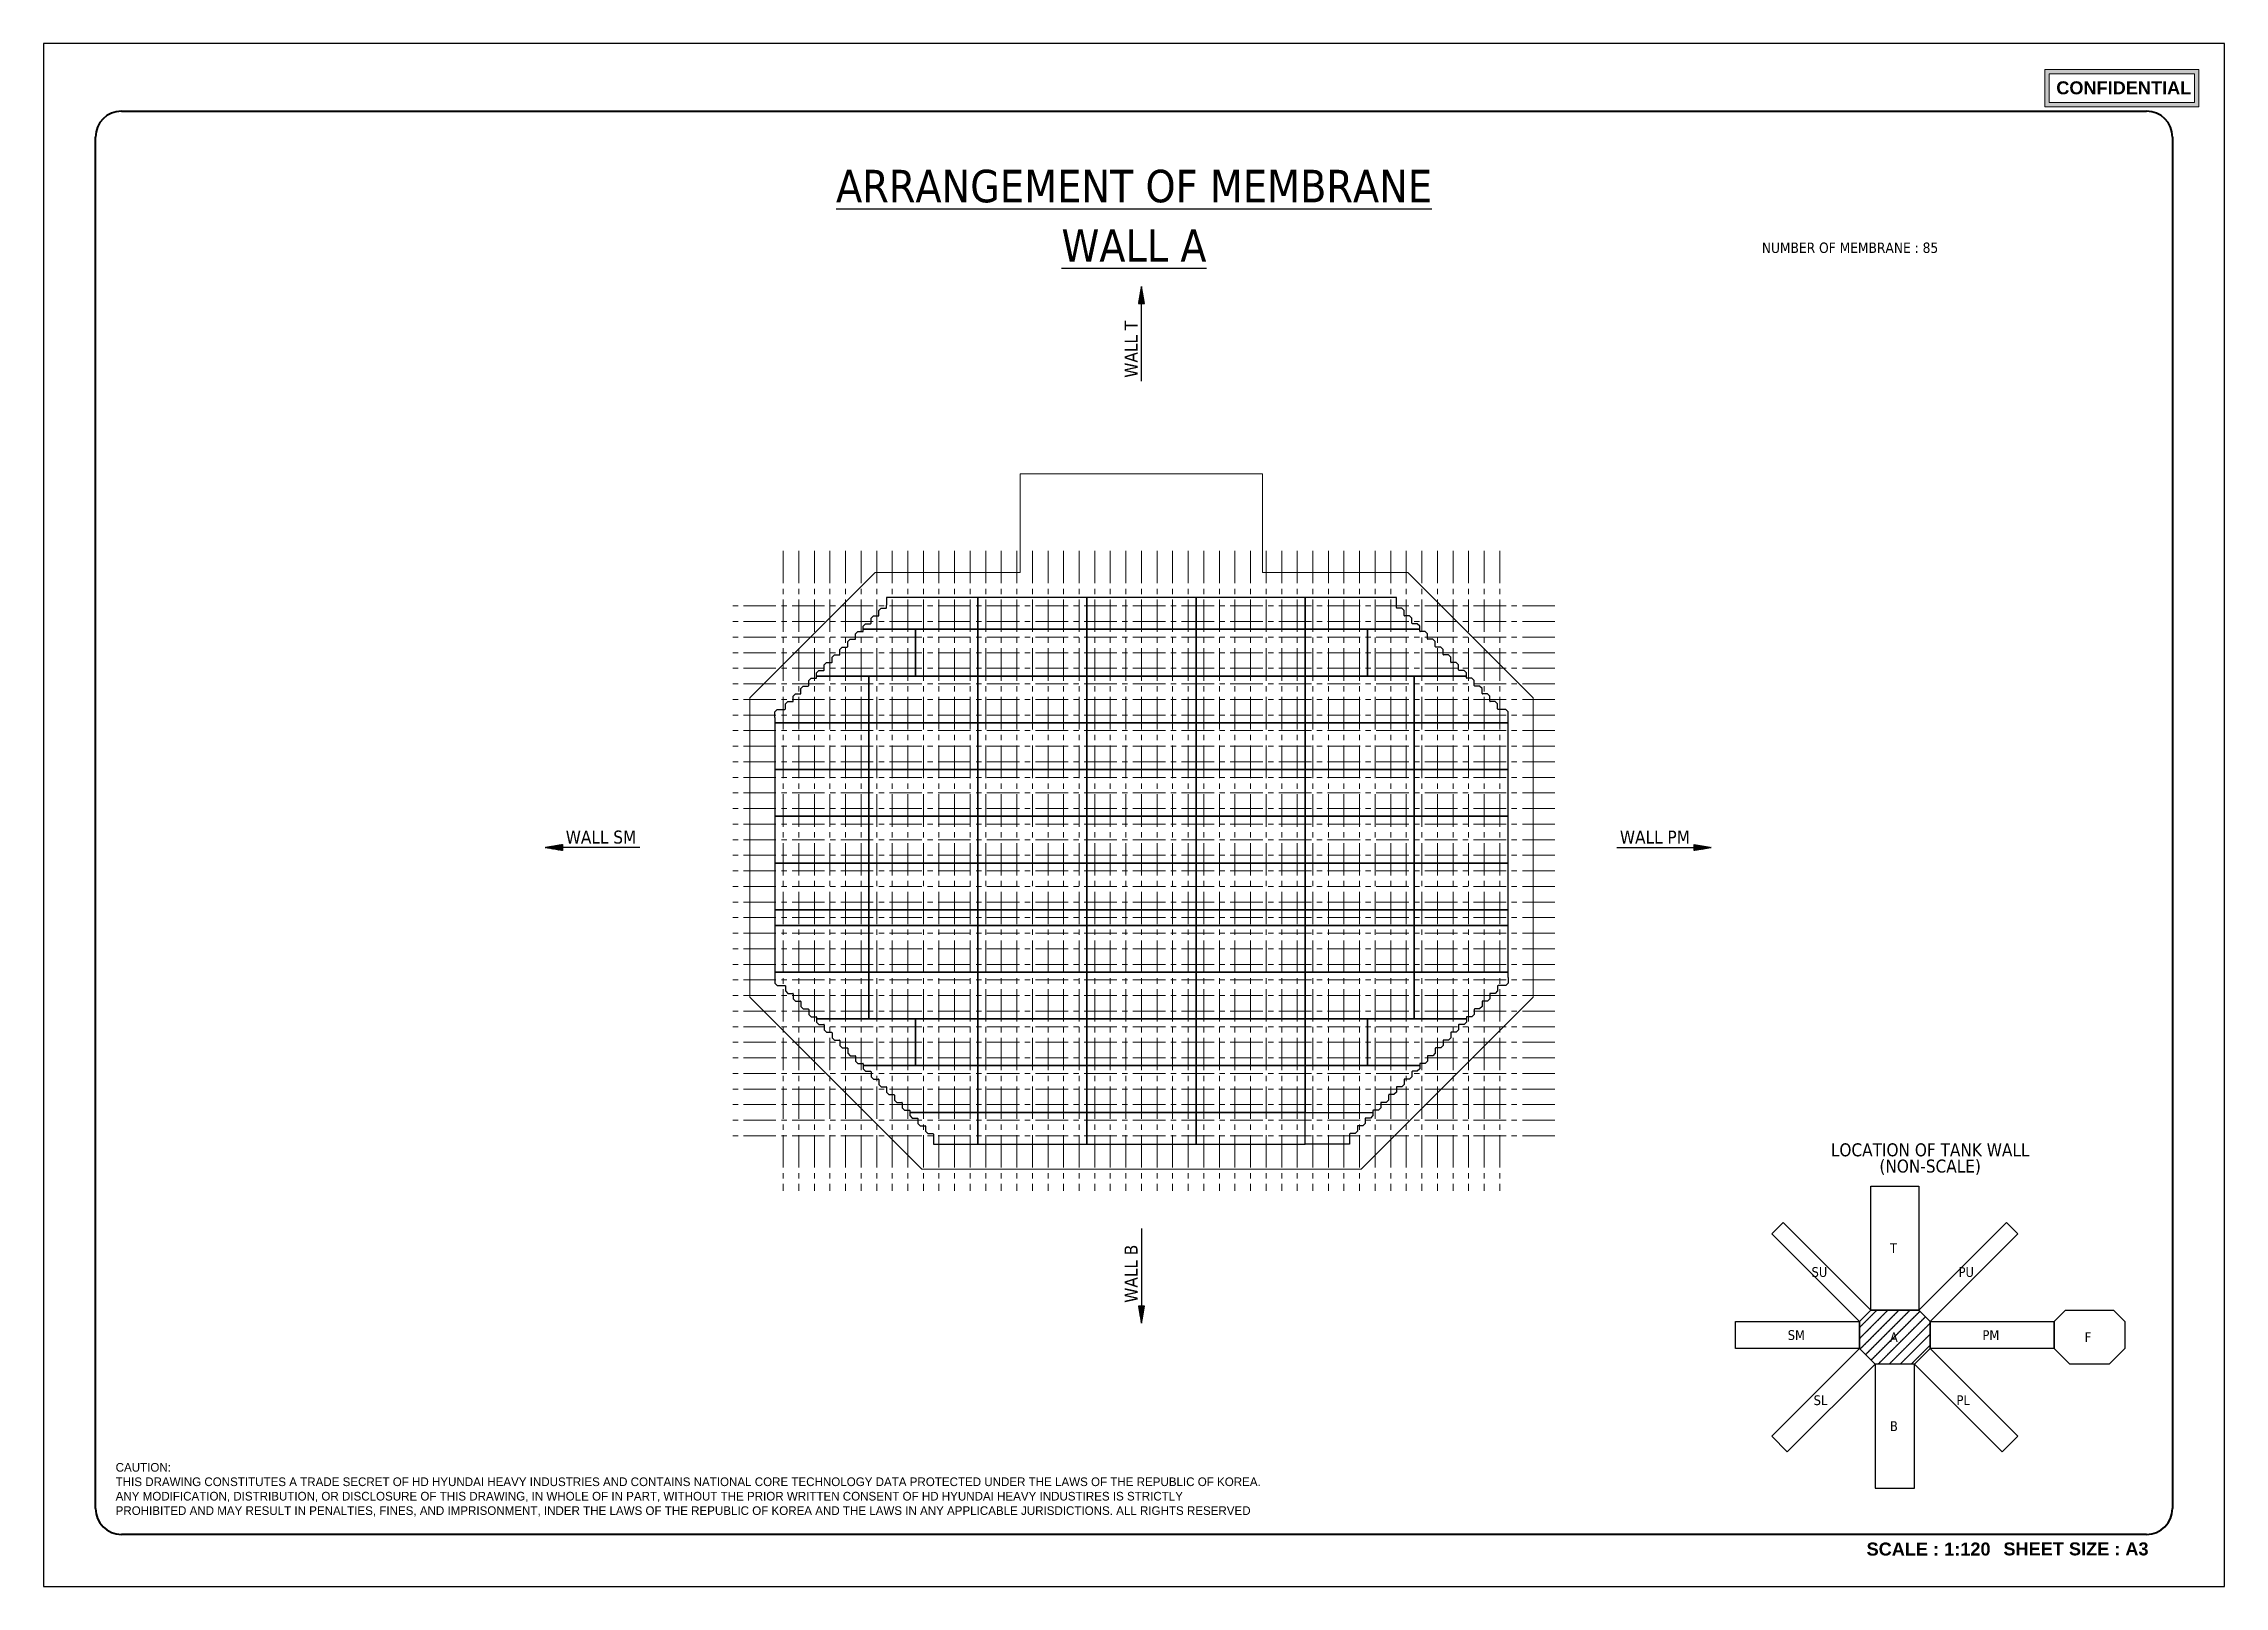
# Model space of a CAD drawing. Extents: x 0 to 50400, y 0 to 35640.
import ezdxf
from ezdxf.enums import TextEntityAlignment as Align

# ---------------------------------------------------------------- set-up
doc = ezdxf.new("R2010")
doc.units = 0
doc.linetypes.add('CENTER2', pattern=[225, 150, -25, 25, -25])
for name, color, linetype, lineweight in [('_0', 7, 'Continuous', 0), ('KC-2B HHITABLE', 253, 'Continuous', 25), ('KC-2B Membrane Sheet UM', 181, 'Continuous', 25), ('KC-2B Non Scale View', 253, 'Continuous', 25), ('KC-2B Note', 2, 'Continuous', 25), ('KC-2B Steel Wall', 7, 'Continuous', 20), ('KC-2B Wall Name', 3, 'Continuous', 25)]:
    doc.layers.add(name, color=color, linetype=linetype, lineweight=lineweight)
doc.layers.add('MULTI-PLOT-AREA', color=2, linetype='Continuous', plot=False)
doc.layers.add('New Scale Title', color=7, linetype='Continuous')
doc.styles.add('arial', font='arialbd.ttf')
doc.styles.add('Default', font='tahoma.ttf')

# ---------------------------------------------------------------- blocks, each defined once
blk = doc.blocks.new('MULTI-PLOT-AREA')
at = {"layer": 'MULTI-PLOT-AREA'}
blk.add_lwpolyline([(0, 0), (1, 0), (1, 1), (0, 1)], close=True, dxfattribs=at)

msp = doc.modelspace()

# ---------------------------------------------------------------- hatches: boundary and pattern name
at = {"layer": 'KC-2B Non Scale View', "extrusion": (0, 0, -1)}
h = msp.add_hatch(dxfattribs=at)
h.set_pattern_fill('WALLCHECK', color=256, scale=0.090198, angle=90, style=0, pattern_type=2)
h.set_pattern_definition([(135, (143583.48, 5135.06), (-127.55985, -127.55985), [9.019844, -0.00902])])
h.paths.add_polyline_path([(-42326, 5135), (-41967, 5494), (-41967, 6117), (-42228, 6378), (-43339, 6378), (-43600, 6117), (-43600, 5494), (-43241, 5135)])
at = {"layer": 'KC-2B Wall Name'}
h = msp.add_hatch(dxfattribs=at)
h.set_pattern_fill('SLOPELINE', color=256, scale=0.75, style=0, pattern_type=2)
h.set_pattern_definition([(45, (25372.5869, 16689.6678), (-0.530330086, 0.530330086), [75, -0.075])])
h.paths.add_polyline_path([(25306, 29635), (25439, 29635), (25373, 30033)])
at = {"layer": 'KC-2B Wall Name', "extrusion": (0, 0, -1)}
h = msp.add_hatch(dxfattribs=at)
h.set_pattern_fill('SLOPELINE', color=256, scale=0.75, angle=90, style=0, pattern_type=2)
h.set_pattern_definition([(135, (116109.2285, 12210.1), (-0.530330086, -0.530330086), [75, -0.075])])
h.paths.add_polyline_path([(-11992, 17137), (-11992, 17003), (-11594, 17070)])
h = msp.add_hatch(dxfattribs=at)
h.set_pattern_fill('SLOPELINE', color=256, scale=0.75, angle=90, style=0, pattern_type=2)
h.set_pattern_definition([(135, (110114.4607, 12210.1), (-0.530330086, -0.530330086), [75, -0.075])])
h.paths.add_polyline_path([(-38144, 17003), (-38144, 17137), (-38542, 17070)])
at = {"layer": 'KC-2B Wall Name'}
h = msp.add_hatch(dxfattribs=at)
h.set_pattern_fill('SLOPELINE', color=256, scale=0.75, style=0, pattern_type=2)
h.set_pattern_definition([(45, (25372.5869, 10479.938), (-0.53033009, 0.53033009), [75, -0.075])])
h.paths.add_polyline_path([(25439, 6476), (25306, 6476), (25373, 6079)])
at = {"layer": 'New Scale Title', "lineweight": 5, "true_color": 0xff0000}
h = msp.add_hatch(color=1, dxfattribs=at)
h.dxf.hatch_style = 1
h.paths.add_polyline_path([(49813, 35045), (46249, 35045), (46249, 34181), (49813, 34181)])
h.paths.add_polyline_path([(46351, 34283), (46351, 34943), (49711, 34943), (49711, 34283)], flags=16)
h.paths.add_polyline_path([(46420, 34300), (49690, 34300), (49690, 34918), (46420, 34918)], flags=8)

# ---------------------------------------------------------------- linework, layer by layer
at = {"layer": '_0', "lineweight": 15}
for p, q in [((22573, 25698), (22573, 23423)), ((22573, 25698), (22573, 23423)), ((28173, 23423), (28173, 25698))]:
    msp.add_line(p, q, dxfattribs=at)
at = {"layer": '_0', "lineweight": 0}
msp.add_line((28173, 25698), (22573, 25698), dxfattribs=at)
at = {"layer": 'KC-2B Membrane Sheet UM', "linetype": 'Continuous'}
for p, q in [((21593, 22845), (19483, 22845)), ((19483, 22845), (19483, 22665)), ((24113, 22845), (21593, 22845)), ((21593, 22845), (21593, 22110)), ((21593, 22110), (21593, 22845)), ((24113, 22110), (24113, 22845)), ((26633, 22845), (24113, 22845)), ((24113, 22845), (24113, 22110)), ((29153, 22845), (26633, 22845)), ((26633, 22845), (26633, 22110)), ((26633, 22110), (26633, 22845)), ((29153, 22110), (29153, 22845)), ((31263, 22845), (29153, 22845)), ((29153, 22845), (29153, 22110)), ((31263, 22665), (31263, 22845)), ((18943, 22110), (21593, 22110)), ((20153, 22110), (18943, 22110)), ((21593, 22110), (20153, 22110)), ((20153, 22110), (20153, 21030)), ((20153, 21030), (20153, 22110)), ((21593, 22110), (24113, 22110)), ((21593, 21030), (21593, 22110)), ((24113, 22110), (21593, 22110)), ((21593, 22110), (21593, 21030)), ((24113, 21030), (24113, 22110)), ((26633, 22110), (24113, 22110)), ((24113, 22110), (24113, 21030)), ((24113, 22110), (26633, 22110)), ((26633, 22110), (29153, 22110)), ((26633, 21030), (26633, 22110)), ((29153, 22110), (26633, 22110)), ((26633, 22110), (26633, 21030)), ((30593, 22110), (29153, 22110)), ((29153, 22110), (29153, 21030)), ((29153, 21030), (29153, 22110)), ((29153, 22110), (31803, 22110)), ((30593, 21030), (30593, 22110)), ((31803, 22110), (30593, 22110)), ((30593, 22110), (30593, 21030)), ((19073, 21030), (17863, 21030)), ((17863, 21030), (20153, 21030)), ((19073, 19950), (19073, 21030)), ((21593, 21030), (19073, 21030)), ((19073, 21030), (19073, 19950)), ((20153, 21030), (21593, 21030)), ((21593, 21030), (24113, 21030)), ((24113, 21030), (21593, 21030)), ((21593, 21030), (21593, 19950)), ((21593, 19950), (21593, 21030)), ((24113, 21030), (26633, 21030)), ((26633, 21030), (24113, 21030)), ((24113, 21030), (24113, 19950)), ((24113, 19950), (24113, 21030)), ((26633, 21030), (29153, 21030)), ((26633, 19950), (26633, 21030)), ((29153, 21030), (26633, 21030)), ((26633, 21030), (26633, 19950)), ((29153, 21030), (30593, 21030)), ((29153, 19950), (29153, 21030)), ((31673, 21030), (29153, 21030)), ((29153, 21030), (29153, 19950)), ((30593, 21030), (32883, 21030)), ((32883, 21030), (31673, 21030)), ((31673, 21030), (31673, 19950)), ((31673, 19950), (31673, 21030)), ((16898, 20075), (16898, 19950)), ((16898, 19950), (19073, 19950)), ((19073, 19950), (16898, 19950)), ((16898, 19950), (16898, 18870)), ((21593, 19950), (19073, 19950)), ((19073, 19950), (19073, 18870)), ((19073, 18870), (19073, 19950)), ((19073, 19950), (21593, 19950)), ((21593, 19950), (24113, 19950)), ((24113, 19950), (21593, 19950)), ((21593, 19950), (21593, 18870)), ((21593, 18870), (21593, 19950)), ((24113, 19950), (26633, 19950)), ((26633, 19950), (24113, 19950)), ((24113, 19950), (24113, 18870)), ((24113, 18870), (24113, 19950)), ((26633, 18870), (26633, 19950)), ((26633, 19950), (29153, 19950)), ((29153, 19950), (26633, 19950)), ((26633, 19950), (26633, 18870)), ((29153, 18870), (29153, 19950)), ((31673, 19950), (29153, 19950)), ((29153, 19950), (29153, 18870)), ((29153, 19950), (31673, 19950)), ((31673, 19950), (33848, 19950)), ((31673, 18870), (31673, 19950)), ((33848, 19950), (31673, 19950)), ((31673, 19950), (31673, 18870)), ((33848, 19950), (33848, 20075)), ((33848, 18870), (33848, 19950)), ((16898, 18870), (19073, 18870)), ((19073, 18870), (16898, 18870)), ((16898, 18870), (16898, 17790)), ((19073, 18870), (21593, 18870)), ((21593, 18870), (19073, 18870)), ((19073, 18870), (19073, 17790)), ((19073, 17790), (19073, 18870)), ((21593, 18870), (24113, 18870)), ((24113, 18870), (21593, 18870)), ((21593, 18870), (21593, 17790)), ((21593, 17790), (21593, 18870)), ((24113, 18870), (26633, 18870)), ((26633, 18870), (24113, 18870)), ((24113, 18870), (24113, 17790)), ((24113, 17790), (24113, 18870)), ((26633, 17790), (26633, 18870)), ((26633, 18870), (29153, 18870)), ((29153, 18870), (26633, 18870)), ((26633, 18870), (26633, 17790)), ((29153, 18870), (31673, 18870)), ((29153, 17790), (29153, 18870)), ((31673, 18870), (29153, 18870)), ((29153, 18870), (29153, 17790)), ((31673, 17790), (31673, 18870)), ((31673, 18870), (33848, 18870)), ((33848, 18870), (31673, 18870)), ((31673, 18870), (31673, 17790)), ((33848, 17790), (33848, 18870)), ((16898, 17790), (19073, 17790)), ((19073, 17790), (16898, 17790)), ((16898, 17790), (16898, 16710)), ((19073, 17790), (21593, 17790)), ((21593, 17790), (19073, 17790)), ((19073, 17790), (19073, 16710)), ((19073, 16710), (19073, 17790)), ((21593, 17790), (24113, 17790)), ((24113, 17790), (21593, 17790)), ((21593, 17790), (21593, 16710)), ((21593, 16710), (21593, 17790)), ((24113, 17790), (26633, 17790)), ((26633, 17790), (24113, 17790)), ((24113, 17790), (24113, 16710)), ((24113, 16710), (24113, 17790)), ((26633, 16710), (26633, 17790)), ((26633, 17790), (29153, 17790)), ((29153, 17790), (26633, 17790)), ((26633, 17790), (26633, 16710)), ((29153, 17790), (31673, 17790)), ((29153, 16710), (29153, 17790)), ((31673, 17790), (29153, 17790)), ((29153, 17790), (29153, 16710)), ((31673, 16710), (31673, 17790)), ((31673, 17790), (33848, 17790)), ((33848, 17790), (31673, 17790)), ((31673, 17790), (31673, 16710)), ((33848, 16710), (33848, 17790)), ((16898, 16710), (19073, 16710)), ((19073, 16710), (16898, 16710)), ((16898, 16710), (16898, 15630)), ((19073, 16710), (21593, 16710)), ((21593, 16710), (19073, 16710)), ((19073, 16710), (19073, 15630)), ((19073, 15630), (19073, 16710)), ((21593, 16710), (24113, 16710)), ((24113, 16710), (21593, 16710)), ((21593, 16710), (21593, 15630)), ((21593, 15630), (21593, 16710)), ((24113, 16710), (26633, 16710)), ((26633, 16710), (24113, 16710)), ((24113, 16710), (24113, 15630)), ((24113, 15630), (24113, 16710)), ((26633, 15630), (26633, 16710)), ((26633, 16710), (29153, 16710)), ((29153, 16710), (26633, 16710)), ((26633, 16710), (26633, 15630)), ((29153, 16710), (31673, 16710)), ((29153, 15630), (29153, 16710)), ((31673, 16710), (29153, 16710)), ((29153, 16710), (29153, 15630)), ((31673, 15630), (31673, 16710)), ((31673, 16710), (33848, 16710)), ((33848, 16710), (31673, 16710)), ((31673, 16710), (31673, 15630)), ((33848, 15630), (33848, 16710)), ((16898, 15630), (19073, 15630)), ((19073, 15630), (16898, 15630)), ((16898, 15630), (16898, 15270)), ((19073, 15630), (21593, 15630)), ((21593, 15630), (19073, 15630)), ((19073, 15630), (19073, 15270)), ((19073, 15270), (19073, 15630)), ((21593, 15630), (24113, 15630)), ((21593, 15270), (21593, 15630)), ((24113, 15630), (21593, 15630)), ((21593, 15630), (21593, 15270)), ((24113, 15630), (26633, 15630)), ((24113, 15270), (24113, 15630)), ((26633, 15630), (24113, 15630)), ((24113, 15630), (24113, 15270)), ((26633, 15630), (29153, 15630)), ((29153, 15630), (26633, 15630)), ((26633, 15630), (26633, 15270)), ((26633, 15270), (26633, 15630)), ((29153, 15630), (31673, 15630)), ((31673, 15630), (29153, 15630)), ((29153, 15630), (29153, 15270)), ((29153, 15270), (29153, 15630)), ((31673, 15270), (31673, 15630)), ((31673, 15630), (33848, 15630)), ((33848, 15630), (31673, 15630)), ((31673, 15630), (31673, 15270)), ((33848, 15270), (33848, 15630)), ((19073, 15270), (16898, 15270)), ((16898, 15270), (16898, 14190)), ((16898, 15270), (19073, 15270)), ((21593, 15270), (19073, 15270)), ((19073, 15270), (19073, 14190)), ((19073, 15270), (21593, 15270)), ((19073, 14190), (19073, 15270)), ((24113, 15270), (21593, 15270)), ((21593, 15270), (21593, 14190)), ((21593, 14190), (21593, 15270)), ((21593, 15270), (24113, 15270)), ((26633, 15270), (24113, 15270)), ((24113, 15270), (24113, 14190)), ((24113, 14190), (24113, 15270)), ((24113, 15270), (26633, 15270)), ((26633, 14190), (26633, 15270)), ((29153, 15270), (26633, 15270)), ((26633, 15270), (26633, 14190)), ((26633, 15270), (29153, 15270)), ((29153, 14190), (29153, 15270)), ((31673, 15270), (29153, 15270)), ((29153, 15270), (29153, 14190)), ((29153, 15270), (31673, 15270)), ((31673, 14190), (31673, 15270)), ((33848, 15270), (31673, 15270)), ((31673, 15270), (31673, 14190)), ((31673, 15270), (33848, 15270)), ((33848, 14190), (33848, 15270)), ((19073, 14190), (16898, 14190)), ((16898, 14190), (16898, 14065)), ((16898, 14190), (19073, 14190)), ((19073, 13110), (19073, 14190)), ((19073, 14190), (21593, 14190)), ((21593, 14190), (19073, 14190)), ((19073, 14190), (19073, 13110)), ((21593, 14190), (24113, 14190)), ((24113, 14190), (21593, 14190)), ((21593, 14190), (21593, 13110)), ((21593, 13110), (21593, 14190)), ((24113, 14190), (26633, 14190)), ((26633, 14190), (24113, 14190)), ((24113, 14190), (24113, 13110)), ((24113, 13110), (24113, 14190)), ((26633, 13110), (26633, 14190)), ((26633, 14190), (29153, 14190)), ((29153, 14190), (26633, 14190)), ((26633, 14190), (26633, 13110)), ((29153, 14190), (31673, 14190)), ((29153, 13110), (29153, 14190)), ((31673, 14190), (29153, 14190)), ((29153, 14190), (29153, 13110)), ((33848, 14190), (31673, 14190)), ((31673, 14190), (31673, 13110)), ((31673, 14190), (33848, 14190)), ((31673, 13110), (31673, 14190)), ((33848, 14065), (33848, 14190)), ((17863, 13110), (19073, 13110)), ((20153, 13110), (17863, 13110)), ((19073, 13110), (21593, 13110)), ((21593, 13110), (20153, 13110)), ((20153, 13110), (20153, 12030)), ((20153, 12030), (20153, 13110)), ((21593, 13110), (24113, 13110)), ((24113, 13110), (21593, 13110)), ((21593, 13110), (21593, 12030)), ((21593, 12030), (21593, 13110)), ((24113, 13110), (26633, 13110)), ((26633, 13110), (24113, 13110)), ((24113, 13110), (24113, 12030)), ((24113, 12030), (24113, 13110)), ((26633, 12030), (26633, 13110)), ((26633, 13110), (29153, 13110)), ((29153, 13110), (26633, 13110)), ((26633, 13110), (26633, 12030)), ((29153, 12030), (29153, 13110)), ((30593, 13110), (29153, 13110)), ((29153, 13110), (29153, 12030)), ((29153, 13110), (31673, 13110)), ((30593, 12030), (30593, 13110)), ((32883, 13110), (30593, 13110)), ((30593, 13110), (30593, 12030)), ((31673, 13110), (32883, 13110)), ((18943, 12030), (20153, 12030)), ((21593, 12030), (18943, 12030)), ((20153, 12030), (21593, 12030)), ((21593, 12030), (24113, 12030)), ((24113, 12030), (21593, 12030)), ((21593, 12030), (21593, 10950)), ((21593, 10950), (21593, 12030)), ((24113, 12030), (26633, 12030)), ((26633, 12030), (24113, 12030)), ((24113, 12030), (24113, 10950)), ((24113, 10950), (24113, 12030)), ((26633, 10950), (26633, 12030)), ((26633, 12030), (29153, 12030)), ((29153, 12030), (26633, 12030)), ((26633, 12030), (26633, 10950)), ((29153, 10950), (29153, 12030)), ((29153, 12030), (30593, 12030)), ((31803, 12030), (29153, 12030)), ((29153, 12030), (29153, 10950)), ((30593, 12030), (31803, 12030)), ((21593, 10950), (20023, 10950)), ((20023, 10950), (21593, 10950)), ((21593, 10215), (21593, 10950)), ((21593, 10950), (24113, 10950)), ((24113, 10950), (21593, 10950)), ((21593, 10950), (21593, 10215)), ((24113, 10950), (26633, 10950)), ((26633, 10950), (24113, 10950)), ((24113, 10950), (24113, 10215)), ((24113, 10215), (24113, 10950)), ((26633, 10950), (29153, 10950)), ((29153, 10950), (26633, 10950)), ((26633, 10950), (26633, 10215)), ((26633, 10215), (26633, 10950)), ((29153, 10215), (29153, 10950)), ((29153, 10950), (30723, 10950)), ((20563, 10395), (20563, 10215)), ((20563, 10215), (21593, 10215)), ((21593, 10215), (24113, 10215)), ((24113, 10215), (26633, 10215)), ((26633, 10215), (29153, 10215))]:
    msp.add_line(p, q, dxfattribs=at)
at = {"layer": 'KC-2B Membrane Sheet UM'}
for p, q in [((18943, 22186), (18997, 22240)), ((18943, 22110), (18943, 22186)), ((18997, 22240), (19113, 22240)), ((19123, 22366), (19177, 22420)), ((19123, 22250), (19123, 22366)), ((19177, 22420), (19293, 22420)), ((19303, 22546), (19357, 22600)), ((19303, 22430), (19303, 22546)), ((19357, 22600), (19473, 22600)), ((19483, 22610), (19483, 22665)), ((31263, 22610), (31263, 22665)), ((31388, 22600), (31273, 22600)), ((31443, 22546), (31388, 22600)), ((31443, 22430), (31443, 22546)), ((31568, 22420), (31453, 22420)), ((31623, 22366), (31568, 22420)), ((31623, 22250), (31623, 22366)), ((31748, 22240), (31633, 22240)), ((31803, 22186), (31748, 22240)), ((31803, 22110), (31803, 22186)), ((18403, 21646), (18457, 21700)), ((18457, 21700), (18573, 21700)), ((18583, 21826), (18637, 21880)), ((18583, 21710), (18583, 21826)), ((18637, 21880), (18753, 21880)), ((18763, 22006), (18817, 22060)), ((18763, 21890), (18763, 22006)), ((18817, 22060), (18933, 22060)), ((18943, 22070), (18943, 22110)), ((31803, 22070), (31803, 22110)), ((31928, 22060), (31813, 22060)), ((31983, 22006), (31928, 22060)), ((31983, 21890), (31983, 22006)), ((32108, 21880), (31993, 21880)), ((32163, 21826), (32108, 21880)), ((32163, 21710), (32163, 21826)), ((32288, 21700), (32173, 21700)), ((32343, 21646), (32288, 21700)), ((18043, 21286), (18097, 21340)), ((18043, 21170), (18043, 21286)), ((18097, 21340), (18213, 21340)), ((18223, 21466), (18277, 21520)), ((18223, 21350), (18223, 21466)), ((18277, 21520), (18393, 21520)), ((18403, 21530), (18403, 21646)), ((32343, 21530), (32343, 21646)), ((32468, 21520), (32353, 21520)), ((32523, 21466), (32468, 21520)), ((32523, 21350), (32523, 21466)), ((32648, 21340), (32533, 21340)), ((32703, 21286), (32648, 21340)), ((32703, 21170), (32703, 21286)), ((17503, 20746), (17557, 20800)), ((17503, 20630), (17503, 20746)), ((17557, 20800), (17673, 20800)), ((17683, 20926), (17737, 20980)), ((17683, 20810), (17683, 20926)), ((17737, 20980), (17853, 20980)), ((17863, 21106), (17917, 21160)), ((17863, 21030), (17863, 21106)), ((17863, 20990), (17863, 21030)), ((17917, 21160), (18033, 21160)), ((32828, 21160), (32713, 21160)), ((32883, 21106), (32828, 21160)), ((32883, 21030), (32883, 21106)), ((32883, 20990), (32883, 21030)), ((33008, 20980), (32893, 20980)), ((33063, 20926), (33008, 20980)), ((33063, 20810), (33063, 20926)), ((33188, 20800), (33073, 20800)), ((33243, 20746), (33188, 20800)), ((33243, 20630), (33243, 20746)), ((16898, 20206), (16952, 20260)), ((16898, 20075), (16898, 20206)), ((16952, 20260), (17133, 20260)), ((17143, 20386), (17197, 20440)), ((17143, 20270), (17143, 20386)), ((17197, 20440), (17313, 20440)), ((17323, 20566), (17377, 20620)), ((17323, 20450), (17323, 20566)), ((17377, 20620), (17493, 20620)), ((33368, 20620), (33253, 20620)), ((33423, 20566), (33368, 20620)), ((33423, 20450), (33423, 20566)), ((33548, 20440), (33433, 20440)), ((33603, 20386), (33548, 20440)), ((33603, 20270), (33603, 20386)), ((33793, 20260), (33613, 20260)), ((33848, 20206), (33793, 20260)), ((33848, 20075), (33848, 20206)), ((16898, 14065), (16898, 13935)), ((16898, 13935), (16952, 13880)), ((16952, 13880), (17133, 13880)), ((17143, 13870), (17143, 13755)), ((17143, 13755), (17197, 13700)), ((17197, 13700), (17313, 13700)), ((17323, 13690), (17323, 13575)), ((33423, 13690), (33423, 13575)), ((33548, 13700), (33433, 13700)), ((33603, 13755), (33548, 13700)), ((33603, 13870), (33603, 13755)), ((33793, 13880), (33613, 13880)), ((33848, 13935), (33793, 13880)), ((33848, 14065), (33848, 13935)), ((17323, 13575), (17377, 13520)), ((17377, 13520), (17493, 13520)), ((17503, 13510), (17503, 13395)), ((17503, 13395), (17557, 13340)), ((17557, 13340), (17673, 13340)), ((17683, 13330), (17683, 13215)), ((17683, 13215), (17737, 13160)), ((17737, 13160), (17853, 13160)), ((17863, 13150), (17863, 13110)), ((17863, 13110), (17863, 13035)), ((32883, 13150), (32883, 13110)), ((32883, 13110), (32883, 13035)), ((33008, 13160), (32893, 13160)), ((33063, 13215), (33008, 13160)), ((33063, 13330), (33063, 13215)), ((33188, 13340), (33073, 13340)), ((33243, 13395), (33188, 13340)), ((33243, 13510), (33243, 13395)), ((33368, 13520), (33253, 13520)), ((33423, 13575), (33368, 13520)), ((17863, 13035), (17917, 12980)), ((17917, 12980), (18033, 12980)), ((18043, 12970), (18043, 12855)), ((18043, 12855), (18097, 12800)), ((18097, 12800), (18213, 12800)), ((18223, 12790), (18223, 12675)), ((18223, 12675), (18277, 12620)), ((18277, 12620), (18393, 12620)), ((18403, 12610), (18403, 12495)), ((32343, 12610), (32343, 12495)), ((32468, 12620), (32353, 12620)), ((32523, 12675), (32468, 12620)), ((32523, 12790), (32523, 12675)), ((32648, 12800), (32533, 12800)), ((32703, 12855), (32648, 12800)), ((32703, 12970), (32703, 12855)), ((32828, 12980), (32713, 12980)), ((32883, 13035), (32828, 12980)), ((18403, 12495), (18457, 12440)), ((18457, 12440), (18573, 12440)), ((18583, 12430), (18583, 12315)), ((18583, 12315), (18637, 12260)), ((18637, 12260), (18753, 12260)), ((18763, 12250), (18763, 12135)), ((18763, 12135), (18817, 12080)), ((31983, 12135), (31928, 12080)), ((31983, 12250), (31983, 12135)), ((32108, 12260), (31993, 12260)), ((32163, 12315), (32108, 12260)), ((32163, 12430), (32163, 12315)), ((32288, 12440), (32173, 12440)), ((32343, 12495), (32288, 12440)), ((18817, 12080), (18933, 12080)), ((18943, 12070), (18943, 12030)), ((18943, 12030), (18943, 11955)), ((18943, 11955), (18997, 11900)), ((18997, 11900), (19113, 11900)), ((19123, 11890), (19123, 11775)), ((19123, 11775), (19177, 11720)), ((19177, 11720), (19293, 11720)), ((19303, 11710), (19303, 11595)), ((19303, 11595), (19357, 11540)), ((31443, 11595), (31388, 11540)), ((31443, 11710), (31443, 11595)), ((31568, 11720), (31453, 11720)), ((31623, 11775), (31568, 11720)), ((31623, 11890), (31623, 11775)), ((31748, 11900), (31633, 11900)), ((31803, 11955), (31748, 11900)), ((31803, 12070), (31803, 12030)), ((31803, 12030), (31803, 11955)), ((31928, 12080), (31813, 12080)), ((19357, 11540), (19473, 11540)), ((19483, 11530), (19483, 11415)), ((19483, 11415), (19537, 11360)), ((19537, 11360), (19653, 11360)), ((19663, 11350), (19663, 11235)), ((19663, 11235), (19717, 11180)), ((19717, 11180), (19833, 11180)), ((19843, 11170), (19843, 11055)), ((30903, 11170), (30903, 11055)), ((31028, 11180), (30913, 11180)), ((31083, 11235), (31028, 11180)), ((31083, 11350), (31083, 11235)), ((31208, 11360), (31093, 11360)), ((31263, 11415), (31208, 11360)), ((31263, 11530), (31263, 11415)), ((31388, 11540), (31273, 11540)), ((19843, 11055), (19897, 11000)), ((19897, 11000), (20013, 11000)), ((20023, 10990), (20023, 10950)), ((20023, 10950), (20023, 10875)), ((20023, 10875), (20077, 10820)), ((20077, 10820), (20193, 10820)), ((20203, 10810), (20203, 10695)), ((20203, 10695), (20257, 10640)), ((20257, 10640), (20373, 10640)), ((20383, 10630), (20383, 10515)), ((30723, 10990), (30723, 10950)), ((30848, 11000), (30733, 11000)), ((30903, 11055), (30848, 11000)), ((20383, 10515), (20437, 10460)), ((20437, 10460), (20553, 10460)), ((20563, 10450), (20563, 10395))]:
    msp.add_line(p, q, dxfattribs=at)
msp.add_lwpolyline([(29153, 10215), (29153, 10950), (30723, 10950), (30723, 10875), (30668, 10820), (30553, 10820, 0.4142), (30543, 10810), (30543, 10695), (30488, 10640), (30373, 10640, 0.4142), (30363, 10630), (30363, 10515), (30308, 10460), (30193, 10460, 0.4142), (30183, 10450), (30183, 10215)], format="xyb", close=True, dxfattribs=at)
for centre, major_axis in [((19113, 22250), (10, 0)), ((19293, 22430), (10, 0)), ((19473, 22610), (10, 0)), ((31273, 22610), (0, -10)), ((31453, 22430), (0, -10)), ((31633, 22250), (0, -10)), ((18573, 21710), (10, 0)), ((18753, 21890), (10, 0)), ((18933, 22070), (10, 0)), ((31813, 22070), (0, -10)), ((31993, 21890), (0, -10)), ((32173, 21710), (0, -10)), ((18033, 21170), (10, 0)), ((18213, 21350), (10, 0)), ((18393, 21530), (10, 0)), ((32353, 21530), (0, -10)), ((32533, 21350), (0, -10)), ((32713, 21170), (0, -10)), ((17673, 20810), (10, 0)), ((17853, 20990), (10, 0)), ((32893, 20990), (0, -10)), ((33073, 20810), (0, -10)), ((17133, 20270), (10, 0)), ((17313, 20450), (10, 0)), ((17493, 20630), (10, 0)), ((33253, 20630), (0, -10)), ((33433, 20450), (0, -10)), ((33613, 20270), (0, -10)), ((17133, 13870), (0, 10)), ((17313, 13690), (0, 10)), ((33433, 13690), (-10, 0)), ((33613, 13870), (-10, 0)), ((17493, 13510), (0, 10)), ((17673, 13330), (0, 10)), ((17853, 13150), (0, 10)), ((32893, 13150), (-10, 0)), ((33073, 13330), (-10, 0)), ((33253, 13510), (-10, 0)), ((18033, 12970), (0, 10)), ((18213, 12790), (0, 10)), ((18393, 12610), (0, 10)), ((32353, 12610), (-10, 0)), ((32533, 12790), (-10, 0)), ((32713, 12970), (-10, 0)), ((18573, 12430), (0, 10)), ((18753, 12250), (0, 10)), ((31993, 12250), (-10, 0)), ((32173, 12430), (-10, 0)), ((18933, 12070), (0, 10)), ((19113, 11890), (0, 10)), ((19293, 11710), (0, 10)), ((31453, 11710), (-10, 0)), ((31633, 11890), (-10, 0)), ((31813, 12070), (-10, 0)), ((19473, 11530), (0, 10)), ((19653, 11350), (0, 10)), ((19833, 11170), (0, 10)), ((30913, 11170), (-10, 0)), ((31093, 11350), (-10, 0)), ((31273, 11530), (-10, 0)), ((20013, 10990), (0, 10)), ((20193, 10810), (0, 10)), ((20373, 10630), (0, 10)), ((30733, 10990), (-10, 0)), ((20553, 10450), (0, 10))]:
    msp.add_ellipse(centre, major_axis=major_axis, ratio=1, start_param=4.712389, end_param=6.283185, dxfattribs=at)
at = {"layer": 'KC-2B Non Scale View', "linetype": 'Continuous', "extrusion": (0, 0, -1)}
for points in [[(-42228, 6378), (-42228, 9245), (-43339, 9245), (-43339, 6378)], [(-41967, 6117), (-39940, 8144), (-40201, 8406), (-42228, 6378)], [(-43339, 6378), (-45366, 8406), (-45627, 8144), (-43600, 6117)], [(-41967, 5494), (-39100, 5494), (-39100, 6117), (-41967, 6117)], [(-42326, 5135), (-41967, 5494), (-41967, 6117), (-42228, 6378), (-43339, 6378), (-43600, 6117), (-43600, 5494), (-43241, 5135)], [(-43600, 6117), (-46467, 6117), (-46467, 5494), (-43600, 5494)], [(-46826, 5135), (-46467, 5494), (-46467, 6117), (-46728, 6378), (-47839, 6378), (-48100, 6117), (-48100, 5494), (-47741, 5135)], [(-42326, 5135), (-40298, 3108), (-39940, 3467), (-41967, 5494)], [(-43600, 5494), (-45627, 3467), (-45268, 3108), (-43241, 5135)]]:
    msp.add_lwpolyline(points, close=True, dxfattribs=at)
at = {"layer": 'KC-2B Non Scale View', "linetype": 'Continuous'}
msp.add_lwpolyline([(42326, 5135), (42326, 2268), (43241, 2268), (43241, 5135)], close=True, dxfattribs=at)
at = {"layer": 'KC-2B Steel Wall', "linetype": 'CENTER2', "ltscale": 5}
for p, q in [((17093, 23923), (17093, 9138)), ((17453, 23923), (17453, 9138)), ((17813, 23923), (17813, 9138)), ((18173, 23923), (18173, 9138)), ((18533, 23923), (18533, 9138)), ((18893, 23923), (18893, 9138)), ((19253, 23923), (19253, 9138)), ((19613, 23923), (19613, 9138)), ((19973, 23923), (19973, 9138)), ((20333, 23923), (20333, 9138)), ((20693, 23923), (20693, 9138)), ((21053, 23923), (21053, 9138)), ((21413, 23923), (21413, 9138)), ((21773, 23923), (21773, 9138)), ((22133, 23923), (22133, 9138)), ((22493, 23923), (22493, 9138)), ((22853, 23923), (22853, 9138)), ((23213, 23923), (23213, 9138)), ((23573, 23923), (23573, 9138)), ((23933, 23923), (23933, 9138)), ((24293, 23923), (24293, 9138)), ((24653, 23923), (24653, 9138)), ((25013, 23923), (25013, 9138)), ((25373, 23923), (25373, 9138)), ((25733, 23923), (25733, 9138)), ((26093, 23923), (26093, 9138)), ((26453, 23923), (26453, 9138)), ((26813, 23923), (26813, 9138)), ((27173, 23923), (27173, 9138)), ((27533, 23923), (27533, 9138)), ((27893, 23923), (27893, 9138)), ((28253, 23923), (28253, 9138)), ((28613, 23923), (28613, 9138)), ((28973, 23923), (28973, 9138)), ((29333, 23923), (29333, 9138)), ((29693, 23923), (29693, 9138)), ((30053, 23923), (30053, 9138)), ((30413, 23923), (30413, 9138)), ((30773, 23923), (30773, 9138)), ((31133, 23923), (31133, 9138)), ((31493, 23923), (31493, 9138)), ((31853, 23923), (31853, 9138)), ((32213, 23923), (32213, 9138)), ((32573, 23923), (32573, 9138)), ((32933, 23923), (32933, 9138)), ((33293, 23923), (33293, 9138)), ((33653, 23923), (33653, 9138)), ((34925, 22650), (15820, 22650)), ((34925, 22290), (15820, 22290)), ((34925, 21930), (15820, 21930)), ((34925, 21570), (15820, 21570)), ((34925, 21210), (15820, 21210)), ((34925, 20850), (15820, 20850)), ((34925, 20490), (15820, 20490)), ((34925, 20130), (15820, 20130)), ((34925, 19770), (15820, 19770)), ((34925, 19410), (15820, 19410)), ((34925, 19050), (15820, 19050)), ((34925, 18690), (15820, 18690)), ((34925, 18330), (15820, 18330)), ((34925, 17970), (15820, 17970)), ((34925, 17610), (15820, 17610)), ((34925, 17250), (15820, 17250)), ((34925, 16890), (15820, 16890)), ((34925, 16530), (15820, 16530)), ((34925, 16170), (15820, 16170)), ((34925, 15810), (15820, 15810)), ((34925, 15450), (15820, 15450)), ((34925, 15090), (15820, 15090)), ((34925, 14730), (15820, 14730)), ((34925, 14370), (15820, 14370)), ((34925, 14010), (15820, 14010)), ((34925, 13650), (15820, 13650)), ((34925, 13290), (15820, 13290)), ((34925, 12930), (15820, 12930)), ((34925, 12570), (15820, 12570)), ((34925, 12210), (15820, 12210)), ((34925, 11850), (15820, 11850)), ((34925, 11490), (15820, 11490)), ((34925, 11130), (15820, 11130)), ((34925, 10770), (15820, 10770)), ((34925, 10410), (15820, 10410))]:
    msp.add_line(p, q, dxfattribs=at)
at = {"layer": 'KC-2B Steel Wall', "extrusion": (0, 0, -1)}
for p, q in [((16320, 20525), (19218, 23423)), ((19218, 23423), (22573, 23423)), ((28173, 23423), (31527, 23423)), ((31527, 23423), (34425, 20525)), ((16320, 13615), (16320, 20525)), ((34425, 20525), (34425, 13615)), ((20298, 9638), (16320, 13615)), ((34425, 13615), (30447, 9638)), ((30447, 9638), (20298, 9638))]:
    msp.add_line(p, q, dxfattribs=at)
at = {"layer": 'KC-2B Wall Name'}
for p, q in [((25373, 27846), (25373, 29635)), ((13781, 17070), (11992, 17070)), ((36355, 17070), (38144, 17070)), ((25373, 8266), (25373, 6476))]:
    msp.add_line(p, q, dxfattribs=at)
for points in [[(25306, 29635), (25439, 29635), (25373, 30033)], [(25439, 6476), (25306, 6476), (25373, 6079)]]:
    msp.add_lwpolyline(points, close=True, dxfattribs=at)
at = {"layer": 'KC-2B Wall Name', "extrusion": (0, 0, -1)}
for points in [[(-11992, 17137), (-11992, 17003), (-11594, 17070)], [(-38144, 17003), (-38144, 17137), (-38542, 17070)]]:
    msp.add_lwpolyline(points, close=True, dxfattribs=at)
at = {"layer": 'New Scale Title', "color": 1, "lineweight": 5, "true_color": 0xff0000}
for p, q in [((46249, 35045), (49813, 35045)), ((46249, 34181), (46249, 35045)), ((46351, 34283), (46351, 34943)), ((46351, 34943), (49711, 34943)), ((49711, 34283), (49711, 34943)), ((49813, 35045), (49813, 34181)), ((49711, 34283), (46351, 34283)), ((49813, 34181), (46249, 34181))]:
    msp.add_line(p, q, dxfattribs=at)
at = {"layer": 'New Scale Title', "color": 7, "linetype": 'Continuous', "lineweight": 40}
for p, q in [((1800, 34080), (48600, 34080)), ((1200, 1800), (1200, 33480)), ((49200, 33480), (49200, 1800)), ((48600, 1200), (1800, 1200))]:
    msp.add_line(p, q, dxfattribs=at)
for centre, start, end in [((1800, 33480), 90, 180), ((48600, 33480), 0, 90), ((1800, 1800), 180, 270), ((48600, 1800), 270, 0), ((48600, 1800), 270, 0)]:
    msp.add_arc(centre, 600, start, end, dxfattribs=at)

# ---------------------------------------------------------------- block references
at = {"layer": 'New Scale Title', "lineweight": 5, "xscale": 50400, "yscale": 35640, "zscale": 1.2}
msp.add_blockref('MULTI-PLOT-AREA', (0, 0), dxfattribs=at)

# ---------------------------------------------------------------- texts
at = {"insert": (1665, 2850), "char_height": 200, "attachment_point": 1}
msp.add_mtext_dynamic_manual_height_columns('CAUTION:\\PTHIS DRAWING CONSTITUTES A TRADE SECRET OF HD HYUNDAI HEAVY INDUSTRIES AND CONTAINS NATIONAL CORE TECHNOLOGY DATA PROTECTED UNDER THE LAWS OF THE REPUBLIC OF KOREA.^JANY MODIFICATION, DISTRIBUTION, OR DISCLOSURE OF THIS DRAWING, IN WHOLE OF IN PART, WITHOUT THE PRIOR WRITTEN CONSENT OF HD HYUNDAI HEAVY INDUSTIRES IS STRICTLY^JPROHIBITED AND MAY RESULT IN PENALTIES, FINES, AND IMPRISONMENT, INDER THE LAWS OF THE REPUBLIC OF KOREA AND THE LAWS IN ANY APPLICABLE JURISDICTIONS. ALL RIGHTS RESERVED', width=552900.89, gutter_width=16936, heights=[-1233], dxfattribs=at)
at = {"layer": 'KC-2B HHITABLE', "style": 'Default'}
msp.add_text('NUMBER OF MEMBRANE : 85', height=240, dxfattribs=at).set_placement((41748, 30925), align=Align.MIDDLE_CENTER)
at = {"layer": 'KC-2B Non Scale View', "style": 'Default'}
for s, p in [('LOCATION OF TANK WALL', (43600, 9845)), ('(NON-SCALE)', (43600, 9470))]:
    msp.add_text(s, height=300, dxfattribs=at).set_placement(p, align=Align.BOTTOM_CENTER)
for s, height, p in [('T', 225, (42671, 7699)), ('SU', 225.5, (40859, 7149)), ('PU', 225.5, (44257, 7149)), ('SM', 225.5, (40308, 5693)), ('A', 225, (42671, 5644)), ('PM', 225.5, (44808, 5693)), ('F', 225, (47171, 5644)), ('SL', 225.5, (40907, 4188)), ('PL', 225.5, (44209, 4188)), ('B', 225, (42671, 3589))]:
    msp.add_text(s, height=height, dxfattribs=at).set_placement(p)
at = {"layer": 'KC-2B Note', "style": 'Default'}
for s, p in [('%%UARRANGEMENT OF MEMBRANE', (25200, 31750)), ('%%UWALL A', (25200, 30375))]:
    msp.add_text(s, height=750, dxfattribs=at).set_placement(p, align=Align.BOTTOM_CENTER)
at = {"layer": 'KC-2B Wall Name', "style": 'Default'}
for s, p in [('WALL T', (25373, 27921)), ('WALL B', (25373, 6551))]:
    msp.add_text(s, height=300, rotation=90, dxfattribs=at).set_placement(p, align=Align.BOTTOM_LEFT)
for s, p in [('WALL SM', (12067, 17070)), ('WALL PM', (36430, 17070))]:
    msp.add_text(s, height=300, dxfattribs=at).set_placement(p, align=Align.BOTTOM_LEFT)
at = {"layer": 'New Scale Title', "color": 1, "lineweight": 5, "true_color": 0xff0000, "insert": (46515, 34769), "char_height": 300, "attachment_point": 1, "style": 'arial'}
msp.add_mtext_dynamic_manual_height_columns('{\\fArial|b1|i0|c129|p34;CONFIDENTIAL}', width=265200, gutter_width=8226000, heights=[-310], dxfattribs=at)
at = {"layer": 'New Scale Title', "color": 2, "insert": (42131, 1012), "char_height": 300, "attachment_point": 1, "style": 'arial'}
msp.add_mtext('SCALE : 1:120', dxfattribs=at)
at = {"layer": 'New Scale Title', "color": 2, "insert": (45294, 1016), "char_height": 300, "width": 3389.56, "attachment_point": 1, "style": 'arial'}
msp.add_mtext('SHEET SIZE : A3', dxfattribs=at)

doc.saveas('drawing.dxf')
